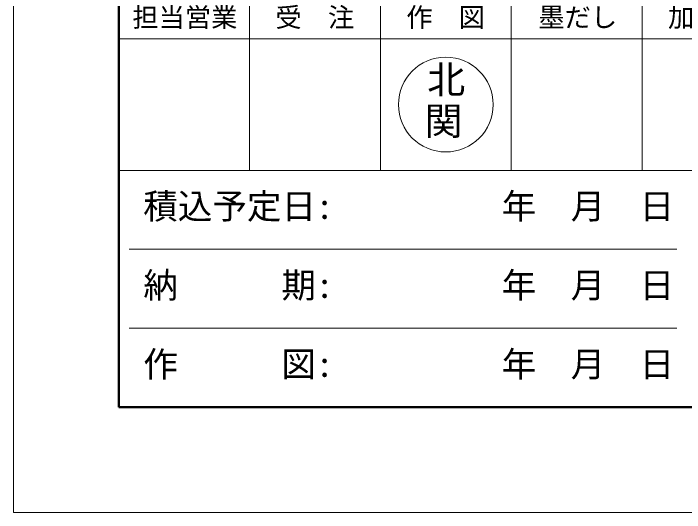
# Model space of a CAD drawing. Units: millimetres, scale not verified. Extents: x -4455 to 4455, y -3150 to 3150.
# Drawn here: x -4455 to -2542, y -3150 to -1728 of the extents above; entities that cross this region are included whole.
import ezdxf
from ezdxf.enums import TextEntityAlignment as Align

# ---------------------------------------------------------------- set-up
doc = ezdxf.new("R2010")
doc.units = ezdxf.units.MM
doc.header["$LTSCALE"] = 20
for name, color, linetype, lineweight in [('0-0_D-TTL', 158, 'Continuous', 20), ('0-1_Defpoints', 7, 'Continuous', 18), ('0-2_D-TTL-FRAM1', 143, 'Continuous', 13), ('0-3_D-TTL-TXT', 7, 'Continuous', 13)]:
    doc.layers.add(name, color=color, linetype=linetype, lineweight=lineweight)
doc.styles.add('ＭＳ ゴシック', font='')
doc.styles.get('ＭＳ ゴシック').set_extended_font_data('MS Gothic')

# ---------------------------------------------------------------- blocks, each defined once
blk = doc.blocks.new('A$C4DE05FD1')
at = {"layer": '0-0_D-TTL', "color": 143, "lineweight": 50}
for p, q in [((4000, 79000), (4000, 4000)), ((4000, 4000), (114800, 4000))]:
    blk.add_line(p, q, dxfattribs=at)
at = {"layer": '0-1_Defpoints', "color": 143}
for p, q in [((0, 84000), (0, 0)), ((0, 0), (118800, 0))]:
    blk.add_line(p, q, dxfattribs=at)
blk = doc.blocks.new('A$C7CF92BA3')
at = {"layer": '0-2_D-TTL-FRAM1', "lineweight": 50}
for p, q in [((0, 58500), (0, 0)), ((0, 0), (52200, 0))]:
    blk.add_line(p, q, dxfattribs=at)
at = {"layer": '0-2_D-TTL-FRAM1'}
for p, q in [((7457.1, 23100), (7457.1, 13500)), ((14914.3, 23100), (14914.3, 13500)), ((22371.4, 23100), (22371.4, 13500)), ((29828.6, 23100), (29828.6, 13500)), ((0, 21000), (52200, 21000)), ((0, 13500), (52200, 13500)), ((600, 9000), (31800, 9000)), ((600, 4500), (31800, 4500))]:
    blk.add_line(p, q, dxfattribs=at)
at = {"layer": '0-3_D-TTL-TXT', "style": 'ＭＳ ゴシック'}
for s, height, p in [('担当営業', 1097, (778, 21342.5)), ('受\u3000注', 1097, (8932.5, 21342.5)), ('作\u3000図', 1097, (16389.7, 21342.5)), ('墨だし', 1097, (23916.5, 21342.5)), ('加\u3000工', 1097, (31303.9, 21342.5)), ('積込予定日:', 1443, (1401.8, 10301.8)), ('納\u3000\u3000\u3000期:', 1443, (1401.8, 5801.8)), ('作\u3000\u3000\u3000図:', 1443, (1401.8, 1301.8))]:
    blk.add_text(s, height=height, dxfattribs=at).set_placement(p, align=Align.BOTTOM_LEFT)

msp = doc.modelspace()

# ---------------------------------------------------------------- linework, layer by layer
at = {"layer": '0-3_D-TTL-TXT', "color": 1}
msp.add_circle((-3222.86, -1987.5), 135, dxfattribs=at)

# ---------------------------------------------------------------- block references
at = {"layer": '0-0_D-TTL'}
for name, p, xscale, yscale in [('A$C4DE05FD1', (-4455, -3150), 0.075, 0.075), ('A$C7CF92BA3', (-4155, -2850), 0.05, 0.05)]:
    msp.add_blockref(name, p, dxfattribs=dict(at, xscale=xscale, yscale=yscale))

# ---------------------------------------------------------------- texts
at = {"layer": '0-3_D-TTL-TXT', "color": 1, "style": 'ＭＳ ゴシック'}
for s, p in [('北', (-3275.87, -1980.01)), ('関', (-3283.24, -2097.8))]:
    msp.add_text(s, height=79.38, dxfattribs=at).set_placement(p, align=Align.BOTTOM_LEFT)
at = {"layer": '0-3_D-TTL-TXT', "style": 'ＭＳ ゴシック'}
for p in [(-3063.51, -2334.91), (-3063.51, -2559.91), (-3063.51, -2784.91)]:
    msp.add_text('年  月  日', height=72.14, dxfattribs=at).set_placement(p, align=Align.BOTTOM_LEFT)

doc.saveas('drawing.dxf')
